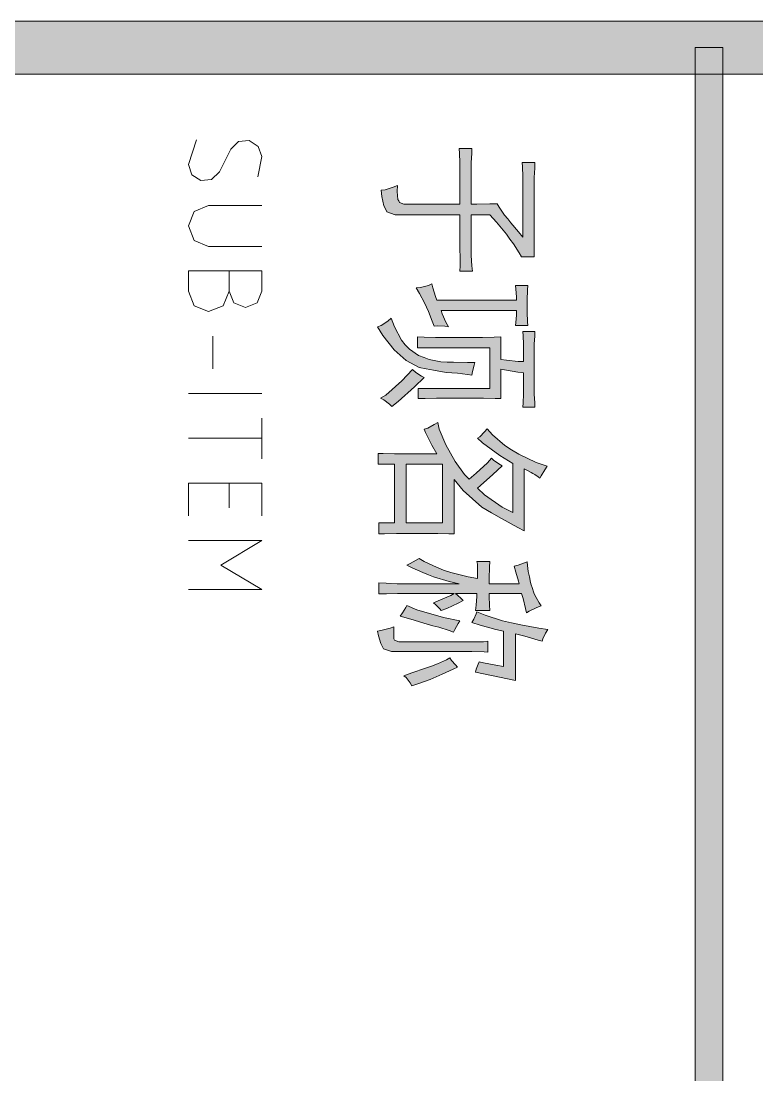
# Model space of a CAD drawing. Header units: millimetres. Extents: x 117 to 78452272, y 10 to 169749766.
# Drawn here: x 78389061 to 78390451, y 169653745 to 169655734 of the extents above; entities that cross this region are included whole.
import ezdxf

# ---------------------------------------------------------------- set-up
doc = ezdxf.new("R2010")
doc.units = ezdxf.units.MM

msp = doc.modelspace()

# ---------------------------------------------------------------- hatches: boundary and pattern name
h = msp.add_hatch(color=0)
h.dxf.hatch_style = 2
h.paths.add_polyline_path([(78382175.603, 169655634.242), (78382175.603, 169655734.215), (78451071.551, 169655734.215), (78451071.551, 169655634.242)])
h = msp.add_hatch(color=0)
h.dxf.hatch_style = 2
h.paths.add_polyline_path([(78390334.594, 169655684.228), (78390386.304, 169655684.228), (78390386.304, 169649677.669), (78390334.594, 169649677.669)])
h = msp.add_hatch(color=0)
h.dxf.hatch_style = 2
h.paths.add_polyline_path([(78389772.247, 169655423.954), (78389771.385, 169655412.319), (78389772.678, 169655397.668), (78389774.401, 169655394.652), (78389775.694, 169655391.635), (78389784.312, 169655388.619), (78389791.207, 169655388.619), (78389889.887, 169655388.619), (78389889.887, 169655460.582), (78389889.887, 169655467.477), (78389889.025, 169655484.283), (78389888.594, 169655493.763), (78389912.726, 169655493.763), (78389912.295, 169655484.283), (78389911.433, 169655467.477), (78389911.433, 169655460.582), (78389911.433, 169655388.619), (78389922.206, 169655388.619), (78389946.768, 169655389.05), (78389960.127, 169655389.481), (78389964.005, 169655382.586), (78389974.347, 169655367.935), (78389980.38, 169655360.609), (78389986.413, 169655353.284), (78390000.633, 169655336.478), (78390008.82, 169655326.567), (78390008.82, 169655429.987), (78390008.82, 169655440.76), (78390007.959, 169655459.289), (78390007.528, 169655467.477), (78390031.659, 169655467.477), (78390031.228, 169655456.704), (78390030.366, 169655439.036), (78390030.366, 169655432.142), (78390030.366, 169655289.077), (78390006.235, 169655289.077), (78390001.926, 169655296.833), (78389991.153, 169655313.639), (78389984.258, 169655322.689), (78389977.794, 169655331.738), (78389958.834, 169655354.576), (78389946.768, 169655368.366), (78389911.433, 169655368.366), (78389911.433, 169655300.281), (78389911.433, 169655291.662), (78389912.726, 169655272.271), (78389914.019, 169655261.929), (78389889.887, 169655261.929), (78389890.318, 169655272.271), (78389890.318, 169655291.662), (78389889.887, 169655300.281), (78389889.887, 169655368.366), (78389781.727, 169655368.366), (78389767.938, 169655368.366), (78389751.994, 169655373.968), (78389749.408, 169655380), (78389746.392, 169655385.603), (78389742.514, 169655403.27), (78389741.221, 169655414.905), (78389748.546, 169655415.767), (78389764.059, 169655420.507)])
h = msp.add_hatch(color=0)
h.dxf.hatch_style = 2
h.paths.add_polyline_path([(78389841.194, 169655158.509), (78389837.746, 169655167.989), (78389830.852, 169655185.657), (78389826.973, 169655193.844), (78389823.095, 169655202.032), (78389813.615, 169655220.13), (78389807.151, 169655230.472), (78389815.339, 169655231.334), (78389830.421, 169655235.212), (78389836.884, 169655238.229), (78389839.039, 169655230.472), (78389843.779, 169655214.528), (78389846.365, 169655207.203), (78389996.755, 169655207.203), (78389996.755, 169655213.666), (78389995.893, 169655227.887), (78389995.031, 169655235.212), (78390018.301, 169655235.212), (78390017.439, 169655226.594), (78390017.008, 169655207.203), (78390017.008, 169655195.999), (78390017.008, 169655184.795), (78390017.439, 169655166.266), (78390018.301, 169655159.371), (78389995.031, 169655159.371), (78389995.893, 169655164.973), (78389996.755, 169655179.193), (78389996.755, 169655187.811), (78389854.552, 169655187.811), (78389856.707, 169655181.348), (78389863.601, 169655165.835), (78389868.341, 169655157.216), (78389861.447, 169655158.509), (78389848.088, 169655158.94)])
h = msp.add_hatch(color=0)
h.dxf.hatch_style = 2
h.paths.add_polyline_path([(78389912.726, 169655065.862), (78389904.538, 169655067.154), (78389885.578, 169655069.309), (78389874.805, 169655070.171), (78389864.032, 169655071.033), (78389839.901, 169655074.911), (78389826.112, 169655077.927), (78389812.753, 169655080.513), (78389788.191, 169655093.44), (78389776.987, 169655103.782), (78389765.783, 169655113.694), (78389744.668, 169655140.41), (78389734.326, 169655157.216), (78389741.221, 169655159.802), (78389754.148, 169655167.989), (78389760.181, 169655173.591), (78389766.214, 169655156.785), (78389779.572, 169655131.792), (78389786.898, 169655123.174), (78389794.655, 169655114.986), (78389811.891, 169655102.921), (78389822.233, 169655099.042), (78389832.144, 169655095.164), (78389854.121, 169655090.855), (78389866.187, 169655090.424), (78389877.822, 169655089.993), (78389904.107, 169655089.562), (78389918.328, 169655089.562), (78389917.035, 169655084.391), (78389914.019, 169655072.756)])
h = msp.add_hatch(color=0)
h.dxf.hatch_style = 2
h.paths.add_polyline_path([(78390030.366, 169655037.852), (78390030.366, 169655029.665), (78390031.228, 169655013.29), (78390031.659, 169655005.102), (78390008.82, 169655005.102), (78390009.251, 169655013.29), (78390010.113, 169655029.665), (78390010.113, 169655037.852), (78390010.113, 169655070.171), (78389999.34, 169655071.464), (78389977.794, 169655075.342), (78389967.021, 169655077.066), (78389967.021, 169655021.477), (78389956.679, 169655021.908), (78389934.272, 169655022.339), (78389922.206, 169655022.339), (78389854.552, 169655022.339), (78389845.934, 169655022.339), (78389824.388, 169655021.908), (78389811.46, 169655021.477), (78389811.46, 169655040.868), (78389946.768, 169655040.868), (78389946.768, 169655117.572), (78389810.168, 169655117.572), (78389810.168, 169655138.256), (78389822.233, 169655137.394), (78389843.779, 169655136.963), (78389853.259, 169655136.963), (78389922.206, 169655136.963), (78389932.548, 169655136.963), (78389954.525, 169655137.394), (78389967.021, 169655138.256), (78389967.021, 169655095.595), (78389978.225, 169655093.871), (78389999.771, 169655091.717), (78390010.113, 169655091.286), (78390010.113, 169655116.71), (78390010.113, 169655124.466), (78390009.251, 169655139.979), (78390008.82, 169655148.167), (78390031.659, 169655148.167), (78390031.228, 169655139.979), (78390030.366, 169655124.466), (78390030.366, 169655116.71)])
h = msp.add_hatch(color=0)
h.dxf.hatch_style = 2
h.paths.add_polyline_path([(78389822.233, 169655061.122), (78389804.135, 169655043.454), (78389773.54, 169655015.875), (78389761.474, 169655006.395), (78389757.165, 169655011.135), (78389746.392, 169655019.323), (78389739.928, 169655022.339), (78389749.839, 169655027.941), (78389780.434, 169655055.089), (78389800.687, 169655076.204), (78389806.72, 169655071.033), (78389817.493, 169655063.707)])
h = msp.add_hatch(color=0)
h.paths.add_polyline_path([(78390041.139, 169654871.518), (78390037.692, 169654874.103), (78390031.228, 169654878.413), (78390027.781, 169654880.136), (78390024.333, 169654881.86), (78390016.146, 169654886.169), (78390011.406, 169654888.755), (78390011.406, 169654771.976), (78389999.34, 169654778.009), (78389968.745, 169654795.246), (78389949.785, 169654806.018), (78389931.255, 169654816.791), (78389895.92, 169654848.248), (78389879.114, 169654868.501), (78389879.114, 169654765.943), (78389868.772, 169654766.374), (78389848.088, 169654766.805), (78389836.884, 169654766.805), (78389781.727, 169654766.805), (78389770.092, 169654766.805), (78389747.684, 169654766.374), (78389736.912, 169654765.943), (78389736.912, 169654787.058), (78389766.645, 169654787.058), (78389766.645, 169654897.804), (78389735.619, 169654897.804), (78389735.619, 169654918.057), (78389745.099, 169654917.626), (78389766.645, 169654917.195), (78389779.141, 169654917.195), (78389846.365, 169654917.195), (78389836.884, 169654933.57), (78389824.819, 169654957.27), (78389822.233, 169654963.734), (78389829.128, 169654965.889), (78389841.625, 169654972.353), (78389848.088, 169654976.662), (78389851.105, 169654963.734), (78389863.601, 169654934.432), (78389872.22, 169654918.488), (78389880.838, 169654902.544), (78389898.506, 169654877.982), (78389907.555, 169654869.363), (78389920.913, 169654880.567), (78389942.028, 169654900.389), (78389949.354, 169654909.008), (78389953.232, 169654905.56), (78389963.574, 169654898.235), (78389969.607, 169654894.787), (78389951.939, 169654878.413), (78389929.101, 169654857.298), (78389923.499, 169654852.127), (78389936.426, 169654839.63), (78389969.607, 169654816.791), (78389989.86, 169654806.449), (78389989.86, 169654898.666), (78389965.298, 169654914.179), (78389932.548, 169654937.879), (78389923.499, 169654946.498), (78389927.808, 169654949.514), (78389936.426, 169654958.563), (78389941.166, 169654964.596), (78389951.508, 169654952.961), (78389974.778, 169654933.139), (78389987.705, 169654924.521), (78390001.064, 169654916.333), (78390034.245, 169654900.82), (78390054.498, 169654893.926), (78390050.189, 169654887.031), (78390043.294, 169654875.827)])
h.paths.add_polyline_path([(78389788.622, 169654787.058), (78389857.138, 169654787.058), (78389857.138, 169654897.804), (78389788.622, 169654897.804)])
h = msp.add_hatch(color=0)
h.dxf.hatch_style = 2
h.paths.add_polyline_path([(78389812.753, 169654719.404), (78389822.233, 169654713.802), (78389845.503, 169654703.029), (78389859.292, 169654697.858), (78389873.081, 169654693.118), (78389905.4, 169654684.931), (78389923.499, 169654681.914), (78389923.499, 169654692.687), (78389923.068, 169654708.631), (78389922.206, 169654714.233), (78389946.768, 169654714.233), (78389945.907, 169654703.029), (78389945.045, 169654681.914), (78389945.045, 169654671.572), (78390001.926, 169654671.572), (78390000.633, 169654676.743), (78389995.893, 169654693.549), (78389992.446, 169654705.184), (78389999.771, 169654707.338), (78390012.268, 169654711.217), (78390017.008, 169654713.371), (78390017.439, 169654706.477), (78390019.162, 169654694.842), (78390020.024, 169654690.102), (78390021.317, 169654684.931), (78390023.472, 169654674.589), (78390024.764, 169654669.849), (78390026.488, 169654664.677), (78390029.505, 169654654.766), (78390031.659, 169654650.457), (78390033.814, 169654645.717), (78390039.846, 169654635.806), (78390043.725, 169654630.204), (78390035.106, 169654627.188), (78390020.886, 169654620.293), (78390015.715, 169654616.846), (78390013.992, 169654625.464), (78390009.251, 169654643.993), (78390006.235, 169654653.474), (78389945.045, 169654653.474), (78389945.045, 169654647.872), (78389945.907, 169654631.497), (78389946.768, 169654621.155), (78389919.621, 169654621.155), (78389920.913, 169654631.497), (78389922.206, 169654647.872), (78389922.206, 169654653.474), (78389881.7, 169654653.474), (78389885.147, 169654650.457), (78389892.473, 169654643.993), (78389896.351, 169654640.115), (78389886.44, 169654635.375), (78389865.325, 169654625.464), (78389854.552, 169654621.155), (78389851.966, 169654624.602), (78389844.641, 169654632.359), (78389839.901, 169654636.237), (78389853.259, 169654641.408), (78389873.081, 169654650.026), (78389879.114, 169654653.474), (78389779.141, 169654653.474), (78389772.247, 169654653.474), (78389751.132, 169654653.043), (78389736.912, 169654652.612), (78389736.912, 169654673.727), (78389750.701, 169654672.865), (78389771.385, 169654671.572), (78389779.141, 169654671.572), (78389888.594, 169654671.572), (78389869.634, 169654676.312), (78389840.332, 169654684.931), (78389830.421, 169654688.809), (78389820.079, 169654693.118), (78389799.825, 169654702.167), (78389789.914, 169654707.338), (78389795.947, 169654710.355), (78389807.151, 169654716.388)])
h = msp.add_hatch(color=0)
h.dxf.hatch_style = 2
h.paths.add_polyline_path([(78389877.822, 169654580.649), (78389869.634, 169654583.665), (78389850.243, 169654589.698), (78389839.039, 169654592.714), (78389827.835, 169654595.731), (78389797.24, 169654604.78), (78389777.418, 169654610.813), (78389781.727, 169654616.846), (78389787.76, 169654627.188), (78389789.914, 169654631.066), (78389808.875, 169654622.879), (78389858.861, 169654608.227), (78389889.887, 169654601.764), (78389886.44, 169654596.593), (78389880.407, 169654585.82)])
h = msp.add_hatch(color=0)
h.dxf.hatch_style = 2
h.paths.add_polyline_path([(78390045.448, 169654563.412), (78390037.692, 169654565.566), (78390012.699, 169654572.892), (78389995.031, 169654577.201), (78389995.031, 169654489.294), (78389919.621, 169654505.238), (78389920.913, 169654510.409), (78389924.361, 169654520.32), (78389926.084, 169654524.629), (78389934.272, 169654522.475), (78389957.541, 169654518.166), (78389972.192, 169654515.58), (78389972.192, 169654582.372), (78389957.972, 169654585.82), (78389928.239, 169654594.007), (78389912.726, 169654598.747), (78389916.173, 169654604.78), (78389920.913, 169654615.122), (78389922.206, 169654619), (78389937.719, 169654612.536), (78389970.469, 169654602.195), (78389987.705, 169654598.316), (78390004.942, 169654594.438), (78390038.985, 169654587.974), (78390056.221, 169654585.389), (78390051.912, 169654578.925), (78390046.741, 169654567.721)])
h = msp.add_hatch(color=0)
h.dxf.hatch_style = 2
h.paths.add_polyline_path([(78389942.459, 169654542.728), (78389935.564, 169654543.59), (78389912.295, 169654544.021), (78389895.058, 169654544.021), (78389773.54, 169654544.021), (78389760.612, 169654544.021), (78389745.53, 169654549.192), (78389742.944, 169654553.932), (78389740.79, 169654559.103), (78389736.481, 169654573.323), (78389734.326, 169654582.372), (78389742.944, 169654584.096), (78389758.457, 169654587.974), (78389765.352, 169654590.56), (78389764.921, 169654581.941), (78389764.921, 169654570.738), (78389765.352, 169654567.721), (78389766.214, 169654565.136), (78389774.401, 169654562.119), (78389781.727, 169654562.119), (78389895.058, 169654562.119), (78389910.571, 169654562.119), (78389934.272, 169654562.55), (78389942.459, 169654563.412)])
h = msp.add_hatch(color=0)
h.dxf.hatch_style = 2
h.paths.add_polyline_path([(78389885.578, 169654514.718), (78389876.96, 169654510.409), (78389856.707, 169654501.36), (78389845.072, 169654496.189), (78389833.868, 169654491.449), (78389810.598, 169654482.83), (78389799.395, 169654478.952), (78389795.947, 169654484.985), (78389788.622, 169654494.896), (78389784.312, 169654498.343), (78389799.395, 169654503.514), (78389825.25, 169654512.564), (78389836.453, 169654516.442), (78389847.657, 169654520.751), (78389864.894, 169654528.077), (78389870.927, 169654531.955), (78389874.374, 169654527.215), (78389881.7, 169654518.597)])

# ---------------------------------------------------------------- linework, layer by layer
at = {"color": 0, "lineweight": 0}
for points in [[(78382175.603, 169655634.242), (78382175.603, 169655734.215), (78451071.551, 169655734.215), (78451071.551, 169655634.242)], [(78390334.594, 169655684.228), (78390386.304, 169655684.228), (78390386.304, 169649677.669), (78390334.594, 169649677.669)], [(78389772.247, 169655423.954), (78389771.385, 169655412.319), (78389772.678, 169655397.668), (78389774.401, 169655394.652), (78389775.694, 169655391.635), (78389784.312, 169655388.619), (78389791.207, 169655388.619), (78389889.887, 169655388.619), (78389889.887, 169655460.582), (78389889.887, 169655467.477), (78389889.025, 169655484.283), (78389888.594, 169655493.763), (78389912.726, 169655493.763), (78389912.295, 169655484.283), (78389911.433, 169655467.477), (78389911.433, 169655460.582), (78389911.433, 169655388.619), (78389922.206, 169655388.619), (78389946.768, 169655389.05), (78389960.127, 169655389.481), (78389964.005, 169655382.586), (78389974.347, 169655367.935), (78389980.38, 169655360.609), (78389986.413, 169655353.284), (78390000.633, 169655336.478), (78390008.82, 169655326.567), (78390008.82, 169655429.987), (78390008.82, 169655440.76), (78390007.959, 169655459.289), (78390007.528, 169655467.477), (78390031.659, 169655467.477), (78390031.228, 169655456.704), (78390030.366, 169655439.036), (78390030.366, 169655432.142), (78390030.366, 169655289.077), (78390006.235, 169655289.077), (78390001.926, 169655296.833), (78389991.153, 169655313.639), (78389984.258, 169655322.689), (78389977.794, 169655331.738), (78389958.834, 169655354.576), (78389946.768, 169655368.366), (78389911.433, 169655368.366), (78389911.433, 169655300.281), (78389911.433, 169655291.662), (78389912.726, 169655272.271), (78389914.019, 169655261.929), (78389889.887, 169655261.929), (78389890.318, 169655272.271), (78389890.318, 169655291.662), (78389889.887, 169655300.281), (78389889.887, 169655368.366), (78389781.727, 169655368.366), (78389767.938, 169655368.366), (78389751.994, 169655373.968), (78389749.408, 169655380), (78389746.392, 169655385.603), (78389742.514, 169655403.27), (78389741.221, 169655414.905), (78389748.546, 169655415.767), (78389764.059, 169655420.507)], [(78389841.194, 169655158.509), (78389837.746, 169655167.989), (78389830.852, 169655185.657), (78389826.973, 169655193.844), (78389823.095, 169655202.032), (78389813.615, 169655220.13), (78389807.151, 169655230.472), (78389815.339, 169655231.334), (78389830.421, 169655235.212), (78389836.884, 169655238.229), (78389839.039, 169655230.472), (78389843.779, 169655214.528), (78389846.365, 169655207.203), (78389996.755, 169655207.203), (78389996.755, 169655213.666), (78389995.893, 169655227.887), (78389995.031, 169655235.212), (78390018.301, 169655235.212), (78390017.439, 169655226.594), (78390017.008, 169655207.203), (78390017.008, 169655195.999), (78390017.008, 169655184.795), (78390017.439, 169655166.266), (78390018.301, 169655159.371), (78389995.031, 169655159.371), (78389995.893, 169655164.973), (78389996.755, 169655179.193), (78389996.755, 169655187.811), (78389854.552, 169655187.811), (78389856.707, 169655181.348), (78389863.601, 169655165.835), (78389868.341, 169655157.216), (78389861.447, 169655158.509), (78389848.088, 169655158.94)], [(78389912.726, 169655065.862), (78389904.538, 169655067.154), (78389885.578, 169655069.309), (78389874.805, 169655070.171), (78389864.032, 169655071.033), (78389839.901, 169655074.911), (78389826.112, 169655077.927), (78389812.753, 169655080.513), (78389788.191, 169655093.44), (78389776.987, 169655103.782), (78389765.783, 169655113.694), (78389744.668, 169655140.41), (78389734.326, 169655157.216), (78389741.221, 169655159.802), (78389754.148, 169655167.989), (78389760.181, 169655173.591), (78389766.214, 169655156.785), (78389779.572, 169655131.792), (78389786.898, 169655123.174), (78389794.655, 169655114.986), (78389811.891, 169655102.921), (78389822.233, 169655099.042), (78389832.144, 169655095.164), (78389854.121, 169655090.855), (78389866.187, 169655090.424), (78389877.822, 169655089.993), (78389904.107, 169655089.562), (78389918.328, 169655089.562), (78389917.035, 169655084.391), (78389914.019, 169655072.756)], [(78390030.366, 169655037.852), (78390030.366, 169655029.665), (78390031.228, 169655013.29), (78390031.659, 169655005.102), (78390008.82, 169655005.102), (78390009.251, 169655013.29), (78390010.113, 169655029.665), (78390010.113, 169655037.852), (78390010.113, 169655070.171), (78389999.34, 169655071.464), (78389977.794, 169655075.342), (78389967.021, 169655077.066), (78389967.021, 169655021.477), (78389956.679, 169655021.908), (78389934.272, 169655022.339), (78389922.206, 169655022.339), (78389854.552, 169655022.339), (78389845.934, 169655022.339), (78389824.388, 169655021.908), (78389811.46, 169655021.477), (78389811.46, 169655040.868), (78389946.768, 169655040.868), (78389946.768, 169655117.572), (78389810.168, 169655117.572), (78389810.168, 169655138.256), (78389822.233, 169655137.394), (78389843.779, 169655136.963), (78389853.259, 169655136.963), (78389922.206, 169655136.963), (78389932.548, 169655136.963), (78389954.525, 169655137.394), (78389967.021, 169655138.256), (78389967.021, 169655095.595), (78389978.225, 169655093.871), (78389999.771, 169655091.717), (78390010.113, 169655091.286), (78390010.113, 169655116.71), (78390010.113, 169655124.466), (78390009.251, 169655139.979), (78390008.82, 169655148.167), (78390031.659, 169655148.167), (78390031.228, 169655139.979), (78390030.366, 169655124.466), (78390030.366, 169655116.71)], [(78389822.233, 169655061.122), (78389804.135, 169655043.454), (78389773.54, 169655015.875), (78389761.474, 169655006.395), (78389757.165, 169655011.135), (78389746.392, 169655019.323), (78389739.928, 169655022.339), (78389749.839, 169655027.941), (78389780.434, 169655055.089), (78389800.687, 169655076.204), (78389806.72, 169655071.033), (78389817.493, 169655063.707)], [(78390041.139, 169654871.518), (78390037.692, 169654874.103), (78390031.228, 169654878.413), (78390027.781, 169654880.136), (78390024.333, 169654881.86), (78390016.146, 169654886.169), (78390011.406, 169654888.755), (78390011.406, 169654771.976), (78389999.34, 169654778.009), (78389968.745, 169654795.246), (78389949.785, 169654806.018), (78389931.255, 169654816.791), (78389895.92, 169654848.248), (78389879.114, 169654868.501), (78389879.114, 169654765.943), (78389868.772, 169654766.374), (78389848.088, 169654766.805), (78389836.884, 169654766.805), (78389781.727, 169654766.805), (78389770.092, 169654766.805), (78389747.684, 169654766.374), (78389736.912, 169654765.943), (78389736.912, 169654787.058), (78389766.645, 169654787.058), (78389766.645, 169654897.804), (78389735.619, 169654897.804), (78389735.619, 169654918.057), (78389745.099, 169654917.626), (78389766.645, 169654917.195), (78389779.141, 169654917.195), (78389846.365, 169654917.195), (78389836.884, 169654933.57), (78389824.819, 169654957.27), (78389822.233, 169654963.734), (78389829.128, 169654965.889), (78389841.625, 169654972.353), (78389848.088, 169654976.662), (78389851.105, 169654963.734), (78389863.601, 169654934.432), (78389872.22, 169654918.488), (78389880.838, 169654902.544), (78389898.506, 169654877.982), (78389907.555, 169654869.363), (78389920.913, 169654880.567), (78389942.028, 169654900.389), (78389949.354, 169654909.008), (78389953.232, 169654905.56), (78389963.574, 169654898.235), (78389969.607, 169654894.787), (78389951.939, 169654878.413), (78389929.101, 169654857.298), (78389923.499, 169654852.127), (78389936.426, 169654839.63), (78389969.607, 169654816.791), (78389989.86, 169654806.449), (78389989.86, 169654898.666), (78389965.298, 169654914.179), (78389932.548, 169654937.879), (78389923.499, 169654946.498), (78389927.808, 169654949.514), (78389936.426, 169654958.563), (78389941.166, 169654964.596), (78389951.508, 169654952.961), (78389974.778, 169654933.139), (78389987.705, 169654924.521), (78390001.064, 169654916.333), (78390034.245, 169654900.82), (78390054.498, 169654893.926), (78390050.189, 169654887.031), (78390043.294, 169654875.827)], [(78389788.622, 169654787.058), (78389857.138, 169654787.058), (78389857.138, 169654897.804), (78389788.622, 169654897.804)], [(78389812.753, 169654719.404), (78389822.233, 169654713.802), (78389845.503, 169654703.029), (78389859.292, 169654697.858), (78389873.081, 169654693.118), (78389905.4, 169654684.931), (78389923.499, 169654681.914), (78389923.499, 169654692.687), (78389923.068, 169654708.631), (78389922.206, 169654714.233), (78389946.768, 169654714.233), (78389945.907, 169654703.029), (78389945.045, 169654681.914), (78389945.045, 169654671.572), (78390001.926, 169654671.572), (78390000.633, 169654676.743), (78389995.893, 169654693.549), (78389992.446, 169654705.184), (78389999.771, 169654707.338), (78390012.268, 169654711.217), (78390017.008, 169654713.371), (78390017.439, 169654706.477), (78390019.162, 169654694.842), (78390020.024, 169654690.102), (78390021.317, 169654684.931), (78390023.472, 169654674.589), (78390024.764, 169654669.849), (78390026.488, 169654664.677), (78390029.505, 169654654.766), (78390031.659, 169654650.457), (78390033.814, 169654645.717), (78390039.846, 169654635.806), (78390043.725, 169654630.204), (78390035.106, 169654627.188), (78390020.886, 169654620.293), (78390015.715, 169654616.846), (78390013.992, 169654625.464), (78390009.251, 169654643.993), (78390006.235, 169654653.474), (78389945.045, 169654653.474), (78389945.045, 169654647.872), (78389945.907, 169654631.497), (78389946.768, 169654621.155), (78389919.621, 169654621.155), (78389920.913, 169654631.497), (78389922.206, 169654647.872), (78389922.206, 169654653.474), (78389881.7, 169654653.474), (78389885.147, 169654650.457), (78389892.473, 169654643.993), (78389896.351, 169654640.115), (78389886.44, 169654635.375), (78389865.325, 169654625.464), (78389854.552, 169654621.155), (78389851.966, 169654624.602), (78389844.641, 169654632.359), (78389839.901, 169654636.237), (78389853.259, 169654641.408), (78389873.081, 169654650.026), (78389879.114, 169654653.474), (78389779.141, 169654653.474), (78389772.247, 169654653.474), (78389751.132, 169654653.043), (78389736.912, 169654652.612), (78389736.912, 169654673.727), (78389750.701, 169654672.865), (78389771.385, 169654671.572), (78389779.141, 169654671.572), (78389888.594, 169654671.572), (78389869.634, 169654676.312), (78389840.332, 169654684.931), (78389830.421, 169654688.809), (78389820.079, 169654693.118), (78389799.825, 169654702.167), (78389789.914, 169654707.338), (78389795.947, 169654710.355), (78389807.151, 169654716.388)], [(78389877.822, 169654580.649), (78389869.634, 169654583.665), (78389850.243, 169654589.698), (78389839.039, 169654592.714), (78389827.835, 169654595.731), (78389797.24, 169654604.78), (78389777.418, 169654610.813), (78389781.727, 169654616.846), (78389787.76, 169654627.188), (78389789.914, 169654631.066), (78389808.875, 169654622.879), (78389858.861, 169654608.227), (78389889.887, 169654601.764), (78389886.44, 169654596.593), (78389880.407, 169654585.82)], [(78390045.448, 169654563.412), (78390037.692, 169654565.566), (78390012.699, 169654572.892), (78389995.031, 169654577.201), (78389995.031, 169654489.294), (78389919.621, 169654505.238), (78389920.913, 169654510.409), (78389924.361, 169654520.32), (78389926.084, 169654524.629), (78389934.272, 169654522.475), (78389957.541, 169654518.166), (78389972.192, 169654515.58), (78389972.192, 169654582.372), (78389957.972, 169654585.82), (78389928.239, 169654594.007), (78389912.726, 169654598.747), (78389916.173, 169654604.78), (78389920.913, 169654615.122), (78389922.206, 169654619), (78389937.719, 169654612.536), (78389970.469, 169654602.195), (78389987.705, 169654598.316), (78390004.942, 169654594.438), (78390038.985, 169654587.974), (78390056.221, 169654585.389), (78390051.912, 169654578.925), (78390046.741, 169654567.721)], [(78389942.459, 169654542.728), (78389935.564, 169654543.59), (78389912.295, 169654544.021), (78389895.058, 169654544.021), (78389773.54, 169654544.021), (78389760.612, 169654544.021), (78389745.53, 169654549.192), (78389742.944, 169654553.932), (78389740.79, 169654559.103), (78389736.481, 169654573.323), (78389734.326, 169654582.372), (78389742.944, 169654584.096), (78389758.457, 169654587.974), (78389765.352, 169654590.56), (78389764.921, 169654581.941), (78389764.921, 169654570.738), (78389765.352, 169654567.721), (78389766.214, 169654565.136), (78389774.401, 169654562.119), (78389781.727, 169654562.119), (78389895.058, 169654562.119), (78389910.571, 169654562.119), (78389934.272, 169654562.55), (78389942.459, 169654563.412)], [(78389885.578, 169654514.718), (78389876.96, 169654510.409), (78389856.707, 169654501.36), (78389845.072, 169654496.189), (78389833.868, 169654491.449), (78389810.598, 169654482.83), (78389799.395, 169654478.952), (78389795.947, 169654484.985), (78389788.622, 169654494.896), (78389784.312, 169654498.343), (78389799.395, 169654503.514), (78389825.25, 169654512.564), (78389836.453, 169654516.442), (78389847.657, 169654520.751), (78389864.894, 169654528.077), (78389870.927, 169654531.955), (78389874.374, 169654527.215), (78389881.7, 169654518.597)]]:
    msp.add_lwpolyline(points, close=True, dxfattribs=at)
for points in [[(78389392.178, 169655509.707), (78389377.095, 169655463.168)], [(78389457.246, 169655492.47), (78389435.7, 169655449.378)], [(78389508.094, 169655440.329), (78389515.851, 169655478.681), (78389508.956, 169655497.641), (78389491.719, 169655508.845), (78389471.897, 169655506.69), (78389457.246, 169655492.47)], [(78389377.095, 169655463.168), (78389383.559, 169655444.207), (78389400.796, 169655433.434), (78389421.049, 169655435.158), (78389435.7, 169655449.378)], [(78389415.447, 169655386.033), (78389388.299, 169655374.83), (78389377.095, 169655347.682), (78389388.299, 169655320.103), (78389415.447, 169655308.899)], [(78389515.851, 169655386.033), (78389415.447, 169655386.033)], [(78389415.447, 169655308.899), (78389515.851, 169655308.899)], [(78389377.095, 169655262.791), (78389377.095, 169655224.008)], [(78389515.851, 169655224.008), (78389515.851, 169655262.791), (78389377.095, 169655262.791)], [(78389454.23, 169655224.008), (78389454.23, 169655262.791)], [(78389377.095, 169655224.008), (78389388.299, 169655196.861), (78389415.447, 169655185.657), (78389442.595, 169655196.861), (78389454.23, 169655224.008), (78389462.848, 169655202.463), (78389484.825, 169655193.413), (78389506.802, 169655202.463), (78389515.851, 169655224.008)], [(78389423.204, 169655139.118), (78389423.204, 169655077.496)], [(78389377.095, 169655031.388), (78389515.851, 169655031.388)], [(78389515.851, 169654984.849), (78389515.851, 169654907.715)], [(78389377.095, 169654946.498), (78389515.851, 169654946.498)], [(78389377.095, 169654799.986), (78389377.095, 169654861.607), (78389515.851, 169654861.607), (78389515.851, 169654799.986)], [(78389454.23, 169654815.499), (78389454.23, 169654861.607)], [(78389377.095, 169654753.447), (78389515.851, 169654753.447), (78389438.717, 169654707.338), (78389515.851, 169654661.23), (78389377.095, 169654661.23)]]:
    msp.add_lwpolyline(points, dxfattribs=at)

doc.saveas('drawing.dxf')
